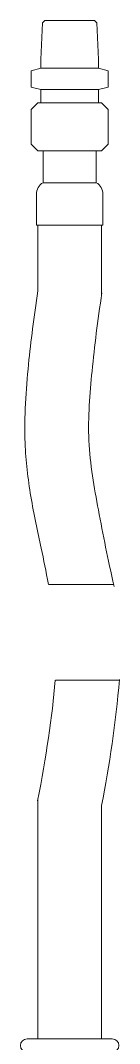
# Model space of a CAD drawing. Extents: x -681219 to -550379, y -242630 to -158199.
# Drawn here: x -641633.8 to -641596.6, y -216645.6 to -216260.9 of the extents above; entities that cross this region are included whole.
import ezdxf

# ---------------------------------------------------------------- set-up
doc = ezdxf.new("R2010")
doc.units = 0
doc.header["$LTSCALE"] = 1000
doc.layers.get('0').update_dxf_attribs({"linetype": 'CONTINUOUS'})
doc.layers.add('famsun', color=7, linetype='CONTINUOUS', lineweight=0)

# ---------------------------------------------------------------- blocks, each defined once
blk = doc.blocks.new('SPTZ020B_V00760_XY_A_SPTZ33_P3(配SJPS165)_V_2', base_point=(6039.16, 2190.83))
at = {"color": 0, "linetype": 'ByBlock', "lineweight": -2}
for p, q in [((7142.41, 3345.73), (7141.81, 3331.93)), ((7143.31, 3346.63), (7142.41, 3345.73)), ((7162.01, 3346.63), (7143.31, 3346.63)), ((7162.9, 3345.73), (7162.01, 3346.63)), ((7163.51, 3331.93), (7162.9, 3345.73)), ((7141.81, 3328.63), (7138.22, 3327.67)), ((7141.81, 3331.93), (7141.81, 3328.63)), ((7163.51, 3328.63), (7141.81, 3328.63)), ((7163.51, 3328.63), (7163.51, 3331.93)), ((7167.09, 3327.67), (7163.51, 3328.63)), ((7138.22, 3327.67), (7138.22, 3321.59)), ((7167.09, 3327.67), (7167.09, 3321.59)), ((7138.22, 3321.59), (7141.81, 3320.63)), ((7163.51, 3320.63), (7141.81, 3320.63)), ((7141.81, 3320.63), (7141.81, 3315.63)), ((7163.51, 3320.63), (7167.09, 3321.59)), ((7163.51, 3315.63), (7163.51, 3320.63)), ((7140.66, 3315.63), (7138.22, 3313.19)), ((7138.22, 3313.19), (7138.22, 3300.06)), ((7164.66, 3315.63), (7140.66, 3315.63)), ((7167.09, 3313.19), (7164.66, 3315.63)), ((7167.09, 3313.19), (7167.09, 3300.06)), ((7138.22, 3300.06), (7140.66, 3297.63)), ((7164.66, 3297.63), (7140.66, 3297.63)), ((7142.66, 3297.63), (7142.66, 3285.63)), ((7162.66, 3285.63), (7162.66, 3297.63)), ((7164.66, 3297.63), (7167.09, 3300.06)), ((7162.66, 3285.63), (7142.66, 3285.63)), ((7140.16, 3281.3), (7140.16, 3269.63)), ((7165.16, 3269.63), (7165.16, 3281.3)), ((7165.16, 3269.63), (7140.16, 3269.63)), ((7140.66, 3269.63), (7140.66, 3244.99)), ((7164.66, 3243.49), (7164.66, 3269.63)), ((7169.22, 3134.54), (7144.82, 3134.54)), ((7147.31, 3098.52), (7171.36, 3098.52)), ((7140.66, 3053.44), (7140.66, 2963.63)), ((7164.66, 2963.63), (7164.66, 3051.42)), ((7168.66, 2963.63), (7136.66, 2963.63))]:
    blk.add_line(p, q, dxfattribs=at)
for centre, radius, start, end in [((7145.16, 3281.3), 5, 120, 180), ((7160.16, 3281.3), 5, 0, 60), ((7136.66, 2961.13), 2.5, 90, 270), ((7168.66, 2961.13), 2.5, 270, 90)]:
    blk.add_arc(centre, radius, start, end, dxfattribs=at)
for points, knots in [([(7140.66, 3245.01), (7139.19, 3234.86), (7136.91, 3217.25), (7135.05, 3190.68), (7137.68, 3167.76), (7141.7, 3149.77), (7143.72, 3139.5), (7144.73, 3134.49)], [0, 0, 0, 0, 0.250776, 0.515829, 0.697458, 0.875082, 1, 1, 1, 1]), ([(7169.35, 3133.82), (7166.99, 3144.32), (7163.6, 3161.14), (7158.75, 3188.52), (7161.02, 3216.36), (7163.16, 3233.45), (7164.75, 3244.22)], [0, 0, 0, 0, 0.263151, 0.499099, 0.73357, 1, 1, 1, 1])]:
    blk.add_open_spline(points, degree=3, knots=knots, dxfattribs=at)
for points in [[(7147.23, 3098.53), (7146.02, 3084.75), (7143.82, 3069.61), (7140.6, 3053.13)], [(7164.65, 3051.4), (7167.66, 3066.54), (7169.91, 3082.35), (7171.38, 3098.81)]]:
    blk.add_open_spline(points, degree=3, dxfattribs=at)

msp = doc.modelspace()

# ---------------------------------------------------------------- block references
at = {"layer": 'famsun'}
msp.add_blockref('SPTZ020B_V00760_XY_A_SPTZ33_P3(配SJPS165)_V_2', (-642728.8199, -217416.6983), dxfattribs=at)

doc.saveas('drawing.dxf')
